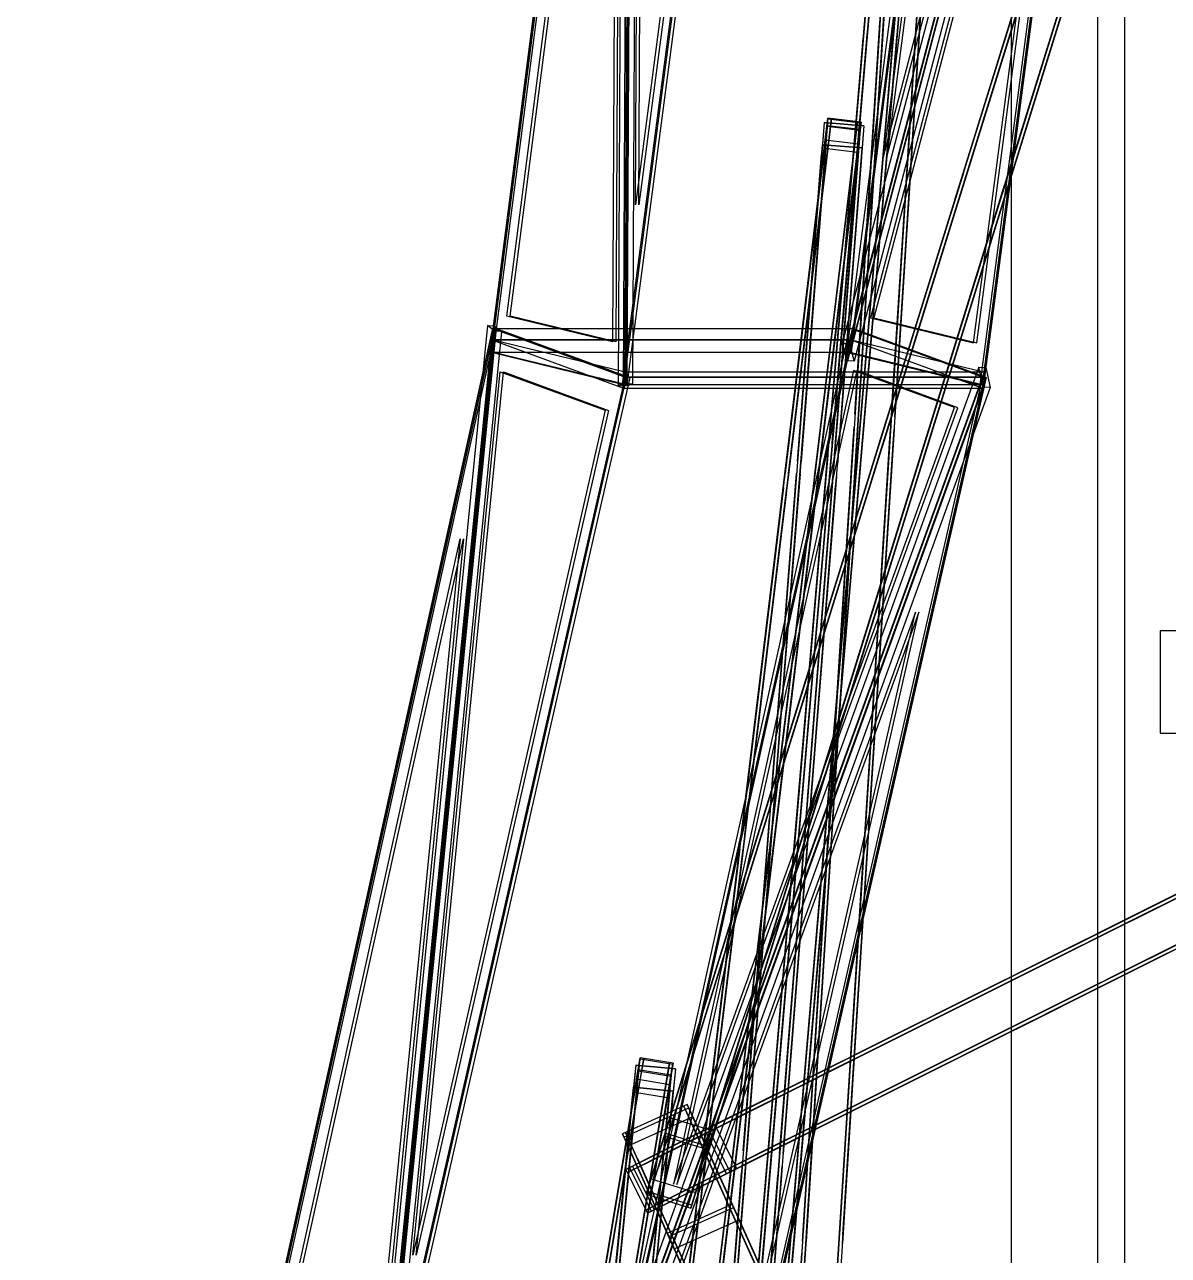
# Model space of a CAD drawing. Header units: millimetres. Extents: x -52000 to 48850, y -48850 to 51750.
# Drawn here: x -29340 to -24193, y -13582 to -8040 of the extents above; entities that cross this region are included whole.
import ezdxf

# ---------------------------------------------------------------- set-up
doc = ezdxf.new("R2010")
doc.units = ezdxf.units.MM
doc.layers.add('D-STR-BASE', color=7, linetype='Continuous', lineweight=25)
doc.layers.add('D-STR-STRC', color=7, linetype='Continuous', lineweight=25)

msp = doc.modelspace()

# ---------------------------------------------------------------- linework, layer by layer
at = {"layer": 'D-STR-BASE'}
for points in [[(-24900, -22900), (24900, -22900), (24900, 22900), (-24900, 22900)], [(-24390, 22450), (-24390, -22450), (-24510, -22450), (-24510, 22450)], [(-24390, 22450), (-24390, -22450), (-24510, -22450), (-24510, 22450)], [(-24230, -11230), (-23770, -11230), (-23770, -10770), (-24230, -10770)]]:
    msp.add_lwpolyline(points, close=True, dxfattribs=at)
at = {"layer": 'D-STR-STRC'}
for points in [[(-26542.9, -13306.3), (-26457.6, -13031.5), (-22360.2, 168.5), (-22445.5, -106.3)], [(-26527.7, -13311), (-26442.3, -13036.2), (-22344.9, 163.8), (-22430.2, -111)], [(-26357.7, -13363.8), (-26272.3, -13089), (-22174.9, 111), (-22260.2, -163.8)], [(-26342.4, -13368.5), (-26257.1, -13093.7), (-22159.6, 106.3), (-22244.9, -168.5)], [(-27190.9, -27118.3), (-27189.3, -27099.7), (-25234.7, -4228.7), (-25236.3, -4247.4)], [(-27175, -27119.7), (-27173.4, -27101.1), (-25218.7, -4230.1), (-25220.3, -4248.7)], [(-27057.4, -27129.7), (-27055.8, -27111.1), (-25101.1, -4240.2), (-25102.7, -4258.8)], [(-27041.5, -27131.1), (-27039.9, -27112.5), (-25085.2, -4241.5), (-25086.8, -4260.1)], [(-25234.6, -4239.8), (-25234.6, -4239.8), (-26652.7, -26574.2), (-26652.7, -26574.2)], [(-25086.9, -4249.1), (-25086.9, -4249.1), (-26505, -26583.5), (-26505, -26583.5)], [(-26620.5, -4666.3), (-26645, -9661.8), (-27245.7, -9515.7)], [(-26605.2, -4666.6), (-26629.6, -9662.2), (-27230.3, -9516.1)], [(-26620.5, -4666.3), (-26008.9, -4812.4), (-26645, -9661.8)], [(-26605.1, -4666.6), (-25993.5, -4812.7), (-26629.6, -9662.2)], [(-24404.3, -4812), (-25015.9, -4665.9), (-25641.1, -9515.3)], [(-24388.9, -4812.4), (-25000.5, -4666.3), (-25625.7, -9515.7)], [(-24404.2, -4812), (-25641, -9515.4), (-25040.4, -9661.5)], [(-24388.9, -4812.4), (-25625.7, -9515.7), (-25025, -9661.8)], [(-26572.2, -4859.1), (-26083.3, -4975.8), (-26591.8, -8852)], [(-26556.8, -4859.4), (-26067.9, -4976.2), (-26576.4, -8852.4)], [(-24510.6, -4967.9), (-24987.5, -4854), (-25474.8, -8634.7)], [(-24495.2, -4968.3), (-24972.1, -4854.4), (-25459.4, -8635.1)], [(-26674.9, -5505), (-26694.3, -9468.5), (-27170.9, -9352.6)], [(-26659.5, -5505.4), (-26679, -9468.9), (-27155.5, -9352.9)], [(-24578.3, -5727.5), (-25533.6, -9360.3), (-25069.7, -9473.1)], [(-24563, -5727.8), (-25518.3, -9360.6), (-25054.3, -9473.5)], [(-25153.9, -8831.5), (-25094, -8638.5), (-24774.1, -7608.1)], [(-25153.3, -8829.7), (-24833.5, -7799.2), (-24773.6, -7606.2)], [(-25138.6, -8836.3), (-25078.7, -8643.2), (-24758.9, -7612.8)], [(-25138.1, -8834.4), (-24818.2, -7804), (-24758.3, -7611)], [(-24968.6, -8889), (-24908.7, -8696), (-24588.9, -7665.6)], [(-24968.1, -8887.2), (-24648.2, -7856.8), (-24588.3, -7663.7)], [(-24953.4, -8893.8), (-24893.4, -8700.8), (-24573.6, -7670.3)], [(-24952.8, -8891.9), (-24632.9, -7861.5), (-24573, -7668.5)], [(-25491.3, -8030.5), (-25603.3, -9794.9), (-25603.3, -9794.9)], [(-25488.6, -7988.6), (-25488.6, -7988.6), (-25600.7, -9753)], [(-25475.3, -8031.5), (-25587.4, -9795.9), (-25587.4, -9795.9)], [(-25472.7, -7989.6), (-25472.7, -7989.6), (-25584.7, -9754)], [(-25325, -7999), (-25325, -7999), (-25437, -9763.4)], [(-25309, -8000), (-25309, -8000), (-25421, -9764.4)], [(-25719.6, -9902.5), (-25564.2, -8084.1), (-25563.2, -8072.4)], [(-25703.6, -9903.8), (-25548.2, -8085.4), (-25547.2, -8073.8)], [(-25586.1, -9913.9), (-25430.6, -8095.5), (-25429.6, -8083.9)], [(-25570.1, -9915.2), (-25414.7, -8096.8), (-25413.7, -8085.2)], [(-25327.6, -8040.9), (-25439.7, -9805.3), (-25439.7, -9805.3)], [(-25311.7, -8041.9), (-25423.7, -9806.3), (-25423.7, -9806.3)], [(-25722.2, -9933.2), (-25721.2, -9921.6), (-25565.8, -8103.2)], [(-25706.3, -9934.6), (-25705.3, -9923), (-25549.9, -8104.6)], [(-25588.7, -9944.6), (-25587.7, -9933), (-25432.3, -8114.6)], [(-25572.7, -9946), (-25571.7, -9934.4), (-25416.3, -8116)], [(-28086.3, -28018.6), (-28081.9, -27982.7), (-25725, -8461.9), (-25729.3, -8497.9)], [(-28070.4, -28020.5), (-28066.1, -27984.6), (-25709.1, -8463.9), (-25713.4, -8499.8)], [(-25729.3, -8497.9), (-25580.4, -8515.8), (-25576.1, -8479.9), (-25725, -8461.9)], [(-25725.3, -8464.3), (-25576.4, -8482.3), (-25576.1, -8479.9), (-25725, -8461.9)], [(-27953.2, -28034.7), (-27948.9, -27998.8), (-25591.9, -8478), (-25596.3, -8513.9)], [(-27937.4, -28036.6), (-27933, -28000.7), (-25576.1, -8479.9), (-25580.4, -8515.8)], [(-25726.5, -8483.1), (-25726.5, -8483.1), (-27189.2, -27109.6), (-27189.2, -27109.6)], [(-25578.9, -8494.7), (-25578.9, -8494.7), (-27041.6, -27121.2), (-27041.6, -27121.2)], [(-25563, -8495.9), (-25742.4, -8481.8), (-25742.4, -8481.8), (-25563, -8495.9)], [(-25729.3, -8497.9), (-25580.4, -8515.8), (-25580.1, -8513.4), (-25729, -8495.5)], [(-25918, -10060.2), (-25740.6, -8591.6), (-25737.9, -8569.2)], [(-25902.1, -10062.1), (-25724.8, -8593.5), (-25722, -8571.2)], [(-25750.2, -8581.5), (-25750.2, -8581.5), (-25858.9, -9964.8)], [(-25734.3, -8582.8), (-25734.3, -8582.8), (-25842.9, -9966)], [(-25784.9, -10076.2), (-25607.6, -8607.7), (-25604.9, -8585.3)], [(-25769, -10078.2), (-25591.7, -8609.6), (-25589, -8587.2)], [(-25570.8, -8595.6), (-25750.2, -8581.5), (-25750.2, -8581.5), (-25570.8, -8595.6)], [(-25741.2, -8596.4), (-25592.3, -8614.4), (-25588, -8578.5), (-25736.9, -8560.5)], [(-25921.4, -10088.7), (-25918.7, -10066.4), (-25741.4, -8597.8)], [(-25905.5, -10090.7), (-25902.8, -10068.3), (-25725.5, -8599.7)], [(-25753.5, -8623.4), (-25862.2, -10006.6), (-25862.2, -10006.6)], [(-25737.6, -8624.7), (-25846.2, -10007.9), (-25846.2, -10007.9)], [(-25788.4, -10104.8), (-25785.7, -10082.4), (-25608.4, -8613.9)], [(-25772.5, -10106.7), (-25769.8, -10084.3), (-25592.5, -8615.8)], [(-25590, -8636.2), (-25698.7, -10019.5), (-25698.7, -10019.5)], [(-25586.7, -8594.4), (-25586.7, -8594.4), (-25695.4, -9977.6)], [(-25574.1, -8637.5), (-25682.7, -10020.7), (-25682.7, -10020.7)], [(-25570.8, -8595.6), (-25570.8, -8595.6), (-25679.4, -9978.9)], [(-25495.4, -9931.5), (-25435.5, -9738.5), (-25115.6, -8708.1)], [(-25494.8, -9929.7), (-25174.9, -8899.2), (-25115, -8706.2)], [(-25480.1, -9936.3), (-25420.2, -9743.2), (-25100.3, -8712.8)], [(-25479.5, -9934.4), (-25159.7, -8904), (-25099.7, -8711)], [(-25310.1, -9989), (-25250.2, -9796), (-24930.3, -8765.6)], [(-25309.5, -9987.2), (-24989.7, -8956.8), (-24929.7, -8763.7)], [(-25294.8, -9993.8), (-25234.9, -9800.8), (-24915, -8770.3)], [(-25294.2, -9991.9), (-24974.4, -8961.5), (-24914.5, -8768.5)], [(-27233.3, -9408), (-27733.9, -14470.8), (-28304.8, -14249.9)], [(-27218, -9408.6), (-27718.6, -14471.3), (-28289.5, -14250.5)], [(-27233.3, -9408), (-26632.7, -9628.9), (-27733.9, -14470.8)], [(-27218, -9408.6), (-26617.3, -9629.5), (-27718.6, -14471.4)], [(-27226.8, -9396), (-27193.9, -9421.9), (-27224.6, -9420.7), (-27257.4, -9394.8)], [(-25607.7, -9410.1), (-27227.7, -9410.1), (-27233.3, -9408), (-25613.3, -9408)], [(-27232.6, -9408.1), (-25613.8, -9408.1), (-25013.4, -9628.9), (-26632.2, -9628.8)], [(-25028, -9628.3), (-25628.7, -9407.4), (-26700.2, -14249.2)], [(-25012.7, -9628.9), (-25613.3, -9408), (-26684.8, -14249.9)], [(-27243.7, -9458.2), (-25624.9, -9458.3), (-25024.8, -9679), (-26643.6, -9679)], [(-27237.7, -9459.9), (-25618.9, -9459.9), (-25018.4, -9605.9), (-26637.2, -9605.9)], [(-25620.1, -9517), (-27240.1, -9517), (-27245.7, -9515.7), (-25625.7, -9515.7)], [(-27244.9, -9515.8), (-25626.1, -9515.8), (-25025.7, -9661.8), (-26644.6, -9661.7)], [(-25637.1, -9554.6), (-25660.3, -9475.7), (-25629.6, -9476.4), (-25606.4, -9555.4)], [(-25025.8, -9673), (-25045.5, -9583.1), (-25014.9, -9584.3), (-24995.1, -9674.2)], [(-27200, -9603.5), (-26728.2, -9777), (-27593.2, -13579.8)], [(-27184.7, -9604.1), (-26712.9, -9777.6), (-27577.8, -13580.4)], [(-25028, -9628.4), (-26700.1, -14249.3), (-26129.2, -14470.2)], [(-25012.7, -9628.9), (-26684.8, -14249.9), (-26113.9, -14470.8)], [(-26638.3, -9626.9), (-25018.3, -9626.9), (-25012.7, -9628.9), (-26632.7, -9628.9)], [(-25155.2, -9764.9), (-25609.7, -9597.7), (-26420.4, -13261.5)], [(-25139.8, -9765.5), (-25594.3, -9598.4), (-26405.1, -13262.1)], [(-26638.6, -9666), (-26605.3, -9658.7), (-26636.1, -9658), (-26669.3, -9665.3)], [(-26650.5, -9660.5), (-25030.5, -9660.5), (-25025, -9661.8), (-26645, -9661.8)], [(-25836.2, -11029.7), (-25516.4, -9999.2), (-25456.5, -9806.2)], [(-25836.8, -11031.5), (-25776.9, -10838.5), (-25457, -9808.1)], [(-25821.5, -11036.3), (-25761.6, -10843.2), (-25441.8, -9812.8)], [(-25821, -11034.4), (-25501.1, -10004), (-25441.2, -9811)], [(-25606.8, -9849.8), (-25606.8, -9849.8), (-25718.9, -11614.2)], [(-25590.9, -9850.8), (-25590.9, -9850.8), (-25702.9, -11615.2)], [(-25443.2, -9860.2), (-25443.2, -9860.2), (-25555.2, -11624.6)], [(-25427.2, -9861.2), (-25427.2, -9861.2), (-25539.2, -11625.6)], [(-25609.5, -9891.7), (-25721.5, -11656.1), (-25721.5, -11656.1)], [(-25593.5, -9892.7), (-25705.5, -11657.1), (-25705.5, -11657.1)], [(-25651.5, -11089), (-25591.6, -10896), (-25271.8, -9865.6)], [(-25651, -11087.2), (-25331.1, -10056.8), (-25271.2, -9863.7)], [(-25636.3, -11093.8), (-25576.3, -10900.8), (-25256.5, -9870.3)], [(-25635.7, -11091.9), (-25315.8, -10061.5), (-25255.9, -9868.5)], [(-25445.8, -9902.1), (-25557.8, -11666.5), (-25557.8, -11666.5)], [(-25429.8, -9903.1), (-25541.9, -11667.5), (-25541.9, -11667.5)], [(-25885.1, -11839.1), (-25884.1, -11827.5), (-25728.7, -10009.1)], [(-25882.5, -11808.4), (-25727, -9990), (-25726.1, -9978.4)], [(-25869.1, -11840.5), (-25868.2, -11828.9), (-25712.7, -10010.5)], [(-25866.5, -11809.7), (-25711.1, -9991.3), (-25710.1, -9979.7)], [(-25751.6, -11850.6), (-25750.6, -11838.9), (-25595.2, -10020.5)], [(-25748.9, -11819.8), (-25593.5, -10001.4), (-25592.5, -9989.8)], [(-25735.6, -11851.9), (-25734.6, -11840.3), (-25579.2, -10021.9)], [(-25733, -11821.1), (-25577.6, -10002.7), (-25576.6, -9991.1)], [(-25866.5, -10061.5), (-25866.5, -10061.5), (-25980.8, -11517)], [(-25850.5, -10062.7), (-25850.5, -10062.7), (-25964.8, -11518.2)], [(-25703, -10074.3), (-25703, -10074.3), (-25817.3, -11529.8)], [(-25687, -10075.6), (-25687, -10075.6), (-25801.3, -11531.1)], [(-26114.4, -11686.9), (-25928.4, -10146.9), (-25925.7, -10124.5)], [(-26098.5, -11688.8), (-25912.5, -10148.8), (-25909.8, -10126.4)], [(-25869.7, -10103.3), (-25984, -11558.8), (-25984, -11558.8)], [(-25853.8, -10104.6), (-25968.1, -11560.1), (-25968.1, -11560.1)], [(-25706.2, -10116.2), (-25820.5, -11571.7), (-25820.5, -11571.7)], [(-25690.3, -10117.4), (-25804.6, -11572.9), (-25804.6, -11572.9)], [(-26117.8, -11715.5), (-26115.1, -11693.1), (-25929.2, -10153.1)], [(-26101.9, -11717.4), (-26099.2, -11695), (-25913.3, -10155)], [(-25984.8, -11731.5), (-25982.1, -11709.1), (-25796.1, -10169.1)], [(-25981.3, -11703), (-25795.4, -10163), (-25792.7, -10140.6)], [(-25968.9, -11733.5), (-25966.2, -11711.1), (-25780.3, -10171.1)], [(-25965.4, -11704.9), (-25779.5, -10164.9), (-25776.8, -10142.5)], [(-27380.6, -10354.8), (-27768.1, -14274.1), (-28210.1, -14103.1)], [(-27365.3, -10355.3), (-27752.8, -14274.7), (-28194.8, -14103.7)], [(-25331.5, -10685.9), (-26572.6, -14115.4), (-26148.8, -14279.4)], [(-25316.2, -10686.4), (-26557.3, -14116), (-26133.5, -14279.9)], [(-26178.3, -12131.5), (-26118.4, -11938.5), (-25798.5, -10908.1)], [(-26177.7, -12129.7), (-25857.8, -11099.2), (-25797.9, -10906.2)], [(-26163, -12136.3), (-26103.1, -11943.2), (-25783.2, -10912.8)], [(-26162.4, -12134.4), (-25842.6, -11104), (-25782.6, -10911)], [(-26634.8, -13194.4), (-26263.6, -13008.8), (-22166.2, -10960.1), (-22537.3, -11145.7)], [(-25993, -12189), (-25933.1, -11996), (-25613.2, -10965.6)], [(-25992.4, -12187.2), (-25672.6, -11156.8), (-25612.6, -10963.7)], [(-25977.7, -12193.8), (-25917.8, -12000.8), (-25597.9, -10970.3)], [(-25977.1, -12191.9), (-25657.3, -11161.5), (-25597.4, -10968.5)], [(-26627.6, -13208.7), (-26256.5, -13023.1), (-22159, -10974.4), (-22530.2, -11160)], [(-26543.5, -13376.9), (-26172.4, -13191.3), (-22074.9, -11142.6), (-22446.1, -11328.2)], [(-26536.4, -13391.2), (-26165.2, -13205.6), (-22067.8, -11156.9), (-22439, -11342.5)], [(-25988.4, -11613.7), (-25988.4, -11613.7), (-26102.6, -13069.2)], [(-25972.4, -11614.9), (-25972.4, -11614.9), (-26086.7, -13070.4)], [(-25824.9, -11626.5), (-25824.9, -11626.5), (-25939.2, -13082)], [(-25808.9, -11627.8), (-25808.9, -11627.8), (-25923.2, -13083.3)], [(-25991.6, -11655.5), (-26105.9, -13111.1), (-26105.9, -13111.1)], [(-25975.7, -11656.8), (-26090, -13112.3), (-26090, -13112.3)], [(-25828.1, -11668.4), (-25942.4, -13123.9), (-25942.4, -13123.9)], [(-25812.2, -11669.6), (-25926.5, -13125.1), (-25926.5, -13125.1)], [(-25725, -11711), (-25725, -11711), (-25837, -13475.4)], [(-25709, -11712), (-25709, -11712), (-25821.1, -13476.4)], [(-25561.3, -11721.4), (-25561.3, -11721.4), (-25673.4, -13485.8)], [(-25545.4, -11722.4), (-25545.4, -11722.4), (-25657.4, -13486.8)], [(-26314.2, -13342.2), (-26311.5, -13319.8), (-26125.6, -11779.8)], [(-26310.8, -13313.6), (-26124.8, -11773.6), (-26122.1, -11751.2)], [(-26298.3, -13344.1), (-26295.6, -13321.7), (-26109.7, -11781.7)], [(-26294.9, -13315.6), (-26109, -11775.5), (-26106.2, -11753.2)], [(-26181.2, -13358.3), (-26178.5, -13335.9), (-25992.5, -11795.9)], [(-26177.7, -13329.7), (-25991.8, -11789.7), (-25989.1, -11767.3)], [(-26165.3, -13360.2), (-26162.6, -13337.8), (-25976.7, -11797.8)], [(-26161.9, -13331.6), (-25975.9, -11791.6), (-25973.2, -11769.2)], [(-25727.7, -11752.9), (-25839.7, -13517.3), (-25839.7, -13517.3)], [(-25711.7, -11753.9), (-25823.7, -13518.3), (-25823.7, -13518.3)], [(-25564, -11763.3), (-25676, -13527.7), (-25676, -13527.7)], [(-25548, -11764.3), (-25660.1, -13528.7), (-25660.1, -13528.7)], [(-24530.8, -12142.4), (-24219, -11986.5), (-23953.3, -11853.7)], [(-24506.2, -12130.1), (-24240.5, -11997.2), (-23928.7, -11841.4)], [(-24499, -12144.4), (-24233.3, -12011.6), (-23921.6, -11855.7)], [(-26045.3, -13714.3), (-25889.9, -11895.9), (-25888.9, -11884.3)], [(-26029.4, -13715.7), (-25874, -11897.2), (-25873, -11885.6)], [(-25911.8, -13725.7), (-25756.4, -11907.3), (-25755.4, -11895.7)], [(-25895.9, -13727.1), (-25740.5, -11908.7), (-25739.5, -11897)], [(-24523.6, -12156.7), (-24211.9, -12000.8), (-23946.2, -11868)], [(-26048, -13745.1), (-26047, -13733.4), (-25891.6, -11915)], [(-26032, -13746.4), (-26031, -13734.8), (-25875.6, -11916.4)], [(-25914.5, -13756.5), (-25913.5, -13744.9), (-25758.1, -11926.5)], [(-25898.5, -13757.8), (-25897.5, -13746.2), (-25742.1, -11927.8)], [(-26504.1, -13181.1), (-26444.2, -12988.1), (-26140, -12008.1)], [(-26503.5, -13179.2), (-26199.3, -12199.2), (-26139.4, -12006.2)], [(-26488.8, -13185.8), (-26428.9, -12992.8), (-26124.7, -12012.8)], [(-26488.2, -13184), (-26184, -12204), (-26124.1, -12011)], [(-24847.6, -12300.8), (-24581.9, -12168), (-24270.2, -12012.1)], [(-24415, -12312.6), (-24149.2, -12179.7), (-23837.5, -12023.8)], [(-26318.8, -13238.6), (-26258.9, -13045.6), (-25954.7, -12065.6)], [(-26318.2, -13236.7), (-26014, -12256.8), (-25954.1, -12063.7)], [(-26303.5, -13243.4), (-26243.6, -13050.3), (-25939.4, -12070.3)], [(-26302.9, -13241.5), (-25998.7, -12261.5), (-25938.8, -12068.5)], [(-24872.2, -12313.1), (-24560.5, -12157.3), (-24294.8, -12024.4)], [(-24865.1, -12327.4), (-24553.3, -12171.6), (-24287.6, -12038.7)], [(-24840.5, -12315.1), (-24574.8, -12182.3), (-24263, -12026.4)], [(-24439.5, -12324.9), (-24127.8, -12169), (-23862.1, -12036.1)], [(-24432.4, -12339.2), (-24120.7, -12183.3), (-23854.9, -12050.4)], [(-24407.8, -12326.9), (-24142.1, -12194), (-23830.3, -12038.2)], [(-25189.1, -12471.6), (-24923.4, -12338.7), (-24611.6, -12182.8)], [(-25213.7, -12483.9), (-24901.9, -12328), (-24636.2, -12195.1)], [(-25206.5, -12498.2), (-24894.8, -12342.3), (-24629.1, -12209.4)], [(-25181.9, -12485.9), (-24916.2, -12353), (-24604.5, -12197.1)], [(-24781, -12495.6), (-24469.3, -12339.7), (-24203.5, -12206.9)], [(-24773.8, -12509.9), (-24462.1, -12354), (-24196.4, -12221.2)], [(-24756.4, -12483.3), (-24490.7, -12350.4), (-24178.9, -12194.6)], [(-24749.2, -12497.6), (-24483.5, -12364.7), (-24171.8, -12208.9)], [(-25530.5, -12642.3), (-25264.8, -12509.4), (-24953.1, -12353.6)], [(-25555.1, -12654.6), (-25243.4, -12498.7), (-24977.7, -12365.9)], [(-25548, -12668.9), (-25236.2, -12513), (-24970.5, -12380.2)], [(-25523.4, -12656.6), (-25257.7, -12523.7), (-24945.9, -12367.9)], [(-25122.4, -12666.3), (-24810.7, -12510.5), (-24545, -12377.6)], [(-25115.3, -12680.6), (-24803.6, -12524.8), (-24537.8, -12391.9)], [(-25097.9, -12654), (-24832.1, -12521.2), (-24520.4, -12365.3)], [(-25090.7, -12668.3), (-24825, -12535.5), (-24513.2, -12379.6)], [(-25896.6, -12825.3), (-25584.9, -12669.4), (-25319.1, -12536.6)], [(-25889.4, -12839.6), (-25577.7, -12683.8), (-25312, -12550.9)], [(-25872, -12813), (-25606.3, -12680.1), (-25294.5, -12524.3)], [(-25864.8, -12827.3), (-25599.1, -12694.5), (-25287.4, -12538.6)], [(-25463.9, -12837), (-25152.2, -12681.2), (-24886.4, -12548.3)], [(-25456.7, -12851.4), (-25145, -12695.5), (-24879.3, -12562.6)], [(-25439.3, -12824.8), (-25173.6, -12691.9), (-24861.9, -12536)], [(-25432.2, -12839.1), (-25166.4, -12706.2), (-24854.7, -12550.3)], [(-29340.4, -29278.2), (-29330.7, -29220.3), (-26569.9, -12692), (-26579.6, -12749.9)], [(-29324.6, -29280.8), (-29315, -29222.9), (-26554.1, -12694.7), (-26563.8, -12752.6)], [(-29208.2, -29300.3), (-29198.6, -29242.4), (-26437.7, -12714.1), (-26447.4, -12772)], [(-29192.5, -29302.9), (-29182.8, -29245), (-26421.9, -12716.7), (-26431.6, -12774.6)], [(-26574.4, -12726.1), (-26574.4, -12726.1), (-28083.3, -28002.4), (-28083.3, -28002.4)], [(-26427.1, -12740.6), (-26427.1, -12740.6), (-27936, -28016.9), (-27936, -28016.9)], [(-26411.2, -12742.2), (-26590.3, -12724.5), (-26590.3, -12724.5), (-26411.2, -12742.2)], [(-26579.6, -12749.9), (-26431.6, -12774.6), (-26421.9, -12716.7), (-26569.9, -12692)], [(-26570.5, -12695.9), (-26422.6, -12720.6), (-26421.9, -12716.7), (-26569.9, -12692)], [(-26238, -12996), (-25926.3, -12840.2), (-25660.6, -12707.3)], [(-26230.9, -13010.3), (-25919.2, -12854.5), (-25653.4, -12721.6)], [(-26213.4, -12983.7), (-25947.7, -12850.9), (-25636, -12695)], [(-26206.3, -12998.1), (-25940.6, -12865.2), (-25628.8, -12709.3)], [(-25805.3, -13007.8), (-25493.6, -12851.9), (-25227.9, -12719)], [(-25798.2, -13022.1), (-25486.5, -12866.2), (-25220.7, -12733.4)], [(-25780.8, -12995.5), (-25515, -12862.6), (-25203.3, -12706.7)], [(-25773.6, -13009.8), (-25507.9, -12876.9), (-25196.2, -12721.1)], [(-26595.7, -12846.7), (-26447.8, -12871.4), (-26438.1, -12813.5), (-26586, -12788.7)], [(-26579.6, -12749.9), (-26431.6, -12774.6), (-26431, -12770.8), (-26578.9, -12746.1)], [(-26802.8, -14086.6), (-26796.8, -14050.5), (-26592.7, -12828.4)], [(-26798.6, -14061), (-26594.4, -12838.9), (-26588.4, -12802.8)], [(-26787.1, -14089.2), (-26781, -14053.1), (-26576.9, -12831)], [(-26782.8, -14063.7), (-26578.6, -12841.6), (-26572.6, -12805.5)], [(-26600.1, -12824), (-26600.1, -12824), (-26709.2, -13928.3)], [(-26584.2, -12825.6), (-26584.2, -12825.6), (-26693.3, -13929.9)], [(-26670.7, -14108.7), (-26664.6, -14072.6), (-26460.5, -12850.5)], [(-26666.4, -14083.1), (-26462.3, -12861), (-26456.2, -12824.9)], [(-26654.9, -14111.3), (-26648.9, -14075.2), (-26444.7, -12853.1)], [(-26650.6, -14085.8), (-26446.5, -12863.7), (-26440.4, -12827.6)], [(-26421, -12841.7), (-26600.1, -12824), (-26600.1, -12824), (-26421, -12841.7)], [(-26436.9, -12840.1), (-26436.9, -12840.1), (-26546, -13944.5)], [(-26421, -12841.7), (-26421, -12841.7), (-26530.1, -13946)], [(-26604.3, -12865.8), (-26713.4, -13970.1), (-26713.4, -13970.1)], [(-26588.3, -12867.4), (-26697.4, -13971.7), (-26697.4, -13971.7)], [(-26358.3, -12902.9), (-26650.1, -13034.2), (-26643.6, -13048.7), (-26351.8, -12917.3)], [(-26358.3, -12902.9), (-26650.1, -13034.2), (-26441.7, -13497.1), (-26149.9, -13365.8)], [(-26557.9, -13156), (-26267.8, -13010.9), (-26002, -12878)], [(-26550.8, -13170.3), (-26260.6, -13025.2), (-25994.9, -12892.3)], [(-26441.1, -12881.9), (-26550.1, -13986.3), (-26550.1, -13986.3)], [(-26425.1, -12883.5), (-26534.2, -13987.8), (-26534.2, -13987.8)], [(-26533.4, -13143.7), (-26267.6, -13010.8), (-25977.4, -12865.7)], [(-26526.2, -13158), (-26260.5, -13025.1), (-25970.3, -12880.1)], [(-26372.9, -12909.5), (-26164.5, -13372.3), (-22067.1, -22474.9), (-22275.4, -22012)], [(-26358.3, -12902.9), (-26149.9, -13365.8), (-22052.5, -22468.3), (-22260.8, -22005.4)], [(-26146.8, -13178.5), (-25835.1, -13022.6), (-25569.3, -12889.8)], [(-26139.6, -13192.8), (-25827.9, -13036.9), (-25562.2, -12904.1)], [(-26122.2, -13166.2), (-25856.5, -13033.3), (-25544.8, -12877.5)], [(-26115.1, -13180.5), (-25849.3, -13047.7), (-25537.6, -12891.8)], [(-26333.3, -12958.4), (-26625.1, -13089.8), (-26416.7, -13552.7), (-26124.9, -13421.3)], [(-26521.3, -13236.7), (-26320.8, -13299), (-26235.5, -13024.2), (-26436, -12961.9)], [(-26634.8, -13194.4), (-26536.4, -13391.2), (-26165.2, -13205.6), (-26263.6, -13008.8)], [(-26605.1, -13179.5), (-26506.7, -13376.3), (-26135.5, -13190.7), (-26233.9, -12994)], [(-26323.6, -13018.9), (-26025.3, -13681.7), (-25857.6, -14054.1)], [(-26309, -13012.3), (-26010.7, -13675.1), (-25843, -14047.6)], [(-26305.6, -13019.9), (-26137.9, -13392.4), (-25839.6, -14055.1)], [(-26280.5, -13017.3), (-26182.1, -13214), (-26165.2, -13205.6), (-26263.6, -13008.8)], [(-26650.1, -13034.2), (-26441.7, -13497.1), (-22344.3, -22599.7), (-22552.6, -22136.8)], [(-26635.5, -13027.7), (-26427.1, -13490.5), (-22329.7, -22593.1), (-22538.1, -22130.2)], [(-26542.9, -13306.3), (-26342.4, -13368.5), (-26257.1, -13093.7), (-26457.6, -13031.5)], [(-26466.7, -13338.4), (-26176.5, -13193.4), (-25910.8, -13060.5)], [(-26461.7, -13044.5), (-26261.1, -13106.8), (-26257.1, -13093.7), (-26457.6, -13031.5)], [(-26459.5, -13352.8), (-26169.4, -13207.7), (-25903.6, -13074.8)], [(-26442.1, -13326.2), (-26176.4, -13193.3), (-25886.2, -13048.2)], [(-26435, -13340.5), (-26169.2, -13207.6), (-25879.1, -13062.5)], [(-26320.2, -13026.5), (-26152.5, -13398.9), (-25854.2, -14061.7)], [(-26634.8, -13194.4), (-26536.4, -13391.2), (-26519.5, -13382.7), (-26617.9, -13186)], [(-26600.8, -13143.7), (-26302.5, -13806.4), (-26134.8, -14178.9)], [(-26597.4, -13151.2), (-26429.7, -13523.7), (-26131.4, -14186.5)], [(-26586.2, -13137.1), (-26287.9, -13799.9), (-26120.2, -14172.3)], [(-26582.8, -13144.7), (-26415.2, -13517.2), (-26116.8, -14179.9)], [(-26110.2, -13165.9), (-26110.2, -13165.9), (-26224.5, -14621.4)], [(-26094.3, -13167.1), (-26094.3, -13167.1), (-26208.6, -14622.6)], [(-25946.7, -13178.7), (-25946.7, -13178.7), (-26061, -14634.2)], [(-25930.8, -13180), (-25930.8, -13180), (-26045.1, -14635.5)], [(-26113.5, -13207.8), (-26227.8, -14663.3), (-26227.8, -14663.3)], [(-26097.6, -13209), (-26211.9, -14664.5), (-26211.9, -14664.5)], [(-25950, -13220.6), (-26064.3, -14676.1), (-26064.3, -14676.1)], [(-25934.1, -13221.8), (-26048.4, -14677.4), (-26048.4, -14677.4)], [(-26542.9, -13306.3), (-26342.4, -13368.5), (-26338.3, -13355.5), (-26538.9, -13293.2)], [(-26156.4, -13351.3), (-26448.2, -13482.7), (-26441.7, -13497.1), (-26149.9, -13365.8)], [(-26510.6, -14968.9), (-26507.9, -14946.5), (-26322, -13406.5)], [(-26507.2, -14940.4), (-26321.3, -13400.4), (-26318.5, -13378)], [(-26494.8, -14970.9), (-26492.1, -14948.5), (-26306.1, -13408.5)], [(-26491.3, -14942.3), (-26305.4, -13402.3), (-26302.7, -13379.9)], [(-26374.2, -14956.4), (-26188.2, -13416.4), (-26185.5, -13394)], [(-26358.3, -14958.3), (-26172.3, -13418.3), (-26169.6, -13396)], [(-26377.6, -14985), (-26374.9, -14962.6), (-26189, -13422.6)], [(-26361.7, -14986.9), (-26359, -14964.5), (-26173.1, -13424.5)], [(-25843.2, -13572.2), (-25843.2, -13572.2), (-25955.2, -15336.6)], [(-25827.2, -13573.2), (-25827.2, -13573.2), (-25939.2, -15337.6)]]:
    msp.add_lwpolyline(points, close=True, dxfattribs=at)
for points in [[(-26457.6, -13031.5), (-22360.2, 168.5)], [(-26461.7, -13044.5), (-22364.2, 155.5)], [(-26261.1, -13106.8), (-22163.7, 93.2)], [(-26257.1, -13093.7), (-22159.6, 106.3)], [(-26542.9, -13306.3), (-22445.5, -106.3)], [(-26538.9, -13293.2), (-22441.4, -93.2)], [(-26338.3, -13355.5), (-22240.9, -155.5)], [(-26342.4, -13368.5), (-22244.9, -168.5)], [(-27190.9, -27118.3), (-25236.3, -4247.4)], [(-27190.8, -27117.1), (-25236.1, -4246.1)], [(-27189.4, -27100.9), (-25234.8, -4230)], [(-27189.3, -27099.7), (-25234.7, -4228.7)], [(-27041.5, -27131.1), (-25086.8, -4260.1)], [(-27041.4, -27129.9), (-25086.7, -4258.9)], [(-27040, -27113.7), (-25085.3, -4242.8)], [(-27039.9, -27112.5), (-25085.2, -4241.5)], [(-25250.5, -4238.7), (-26668.7, -26573.1)], [(-25070.9, -4250.1), (-26489, -26584.6)], [(-26620.5, -4666.3), (-27245.7, -9515.7)], [(-26615.1, -4667.5), (-27240.1, -9517)], [(-26644.8, -4669.7), (-26669.3, -9665.3)], [(-26614.1, -4670.4), (-26638.6, -9666)], [(-26611.6, -4662.4), (-26636.1, -9658)], [(-26580.8, -4663.1), (-26605.3, -9658.7)], [(-25000.5, -4666.3), (-25625.7, -9515.7)], [(-24995.1, -4667.5), (-25620.1, -9517)], [(-26014.3, -4811.1), (-26650.5, -9660.5)], [(-26008.9, -4812.4), (-26645, -9661.8)], [(-24423.5, -4772.3), (-25660.3, -9475.7)], [(-24392.8, -4773.1), (-25629.6, -9476.4)], [(-24394.3, -4811.1), (-25030.5, -9660.5)], [(-24388.9, -4812.4), (-25025, -9661.8)], [(-24400.3, -4851.3), (-25637.1, -9554.6)], [(-24369.6, -4852), (-25606.4, -9555.4)], [(-28082.2, -27985.1), (-25725.3, -8464.3)], [(-28081.9, -27982.7), (-25725, -8461.9)], [(-25736.9, -8560.5), (-25725, -8461.9)], [(-28086.3, -28018.6), (-25729.3, -8497.9)], [(-28086, -28016.2), (-25729, -8495.5)], [(-27937.4, -28036.6), (-25580.4, -8515.8)], [(-27937.1, -28034.2), (-25580.1, -8513.4)], [(-27933.3, -28003.1), (-25576.4, -8482.3)], [(-27933, -28000.7), (-25576.1, -8479.9)], [(-25742.4, -8481.8), (-27205.1, -27108.4)], [(-25563, -8495.9), (-27025.7, -27122.4)], [(-25742.4, -8481.8), (-25750.2, -8581.5)], [(-25741.2, -8596.4), (-25729.3, -8497.9)], [(-25592.3, -8614.4), (-25580.4, -8515.8)], [(-25588, -8578.5), (-25576.1, -8479.9)], [(-25563, -8495.9), (-25570.8, -8595.6)], [(-27233.3, -9408), (-28304.8, -14249.9)], [(-27227.7, -9410.1), (-28299.1, -14252.1)], [(-27257.4, -9394.8), (-27758, -14457.5)], [(-27226.8, -9396), (-27727.3, -14458.7)], [(-27232.6, -9408.1), (-27243.7, -9458.2)], [(-25613.3, -9408), (-26684.8, -14249.9)], [(-25607.7, -9410.1), (-26679.1, -14252.1)], [(-25613.8, -9408.1), (-25624.9, -9458.3)], [(-27224.6, -9420.7), (-27725.1, -14483.4)], [(-27193.9, -9421.9), (-27694.5, -14484.6)], [(-27237.7, -9459.9), (-27244.9, -9515.8)], [(-25618.9, -9459.9), (-25626.1, -9515.8)], [(-25045.5, -9583.1), (-26717.7, -14204)], [(-25014.9, -9584.3), (-26687.1, -14205.2)], [(-26638.3, -9626.9), (-27739.6, -14468.5)], [(-26632.7, -9628.9), (-27733.9, -14470.8)], [(-26637.2, -9605.9), (-26644.6, -9661.7)], [(-26632.2, -9628.8), (-26643.6, -9679)], [(-25018.3, -9626.9), (-26119.6, -14468.5)], [(-25012.7, -9628.9), (-26113.9, -14470.8)], [(-25018.4, -9605.9), (-25025.7, -9661.8)], [(-25013.4, -9628.9), (-25024.8, -9679)], [(-25025.8, -9673), (-26697.9, -14294)], [(-24995.1, -9674.2), (-26667.3, -14295.1)], [(-26280.5, -13017.3), (-22183, -10968.5)], [(-26263.6, -13008.8), (-22166.2, -10960.1)], [(-26617.9, -13186), (-22520.5, -11137.3)], [(-26634.8, -13194.4), (-22537.3, -11145.7)], [(-26182.1, -13214), (-22084.7, -11165.3)], [(-26165.2, -13205.6), (-22067.8, -11156.9)], [(-26536.4, -13391.2), (-22439, -11342.5)], [(-26519.5, -13382.7), (-22422.1, -11334)], [(-29331.4, -29224.1), (-26570.5, -12695.9)], [(-29330.7, -29220.3), (-26569.9, -12692)], [(-29183.4, -29248.9), (-26422.6, -12720.6)], [(-29182.8, -29245), (-26421.9, -12716.7)], [(-26590.3, -12724.5), (-28099.2, -28000.8)], [(-26411.2, -12742.2), (-27920.1, -28018.5)], [(-26590.3, -12724.5), (-26600.1, -12824)], [(-26586, -12788.7), (-26569.9, -12692)], [(-26438.1, -12813.5), (-26421.9, -12716.7)], [(-26411.2, -12742.2), (-26421, -12841.7)], [(-29340.4, -29278.2), (-26579.6, -12749.9)], [(-29339.8, -29274.3), (-26578.9, -12746.1)], [(-29192.5, -29302.9), (-26431.6, -12774.6)], [(-29191.8, -29299), (-26431, -12770.8)], [(-26595.7, -12846.7), (-26579.6, -12749.9)], [(-26447.8, -12871.4), (-26431.6, -12774.6)], [(-26358.3, -12902.9), (-22260.8, -22005.4)], [(-26358.3, -12902.9), (-26333.3, -12958.4)], [(-26457.6, -13031.5), (-26436, -12961.9)], [(-26351.8, -12917.3), (-22254.3, -22019.9)], [(-26263.6, -13008.8), (-26233.9, -12994)], [(-26650.1, -13034.2), (-22552.6, -22136.8)], [(-26650.1, -13034.2), (-26625.1, -13089.8)], [(-26643.6, -13048.7), (-22546.1, -22151.3)], [(-26257.1, -13093.7), (-26235.5, -13024.2)], [(-26634.8, -13194.4), (-26605.1, -13179.5)], [(-26542.9, -13306.3), (-26521.3, -13236.7)], [(-26165.2, -13205.6), (-26135.5, -13190.7)], [(-26342.4, -13368.5), (-26320.8, -13299)], [(-26156.4, -13351.3), (-22059, -22453.9)], [(-26536.4, -13391.2), (-26506.7, -13376.3)], [(-26149.9, -13365.8), (-22052.5, -22468.3)], [(-26149.9, -13365.8), (-26124.9, -13421.3)], [(-26448.2, -13482.7), (-22350.8, -22585.2)], [(-26441.7, -13497.1), (-22344.3, -22599.7)], [(-26441.7, -13497.1), (-26416.7, -13552.7)]]:
    msp.add_lwpolyline(points, dxfattribs=at)

doc.saveas('drawing.dxf')
